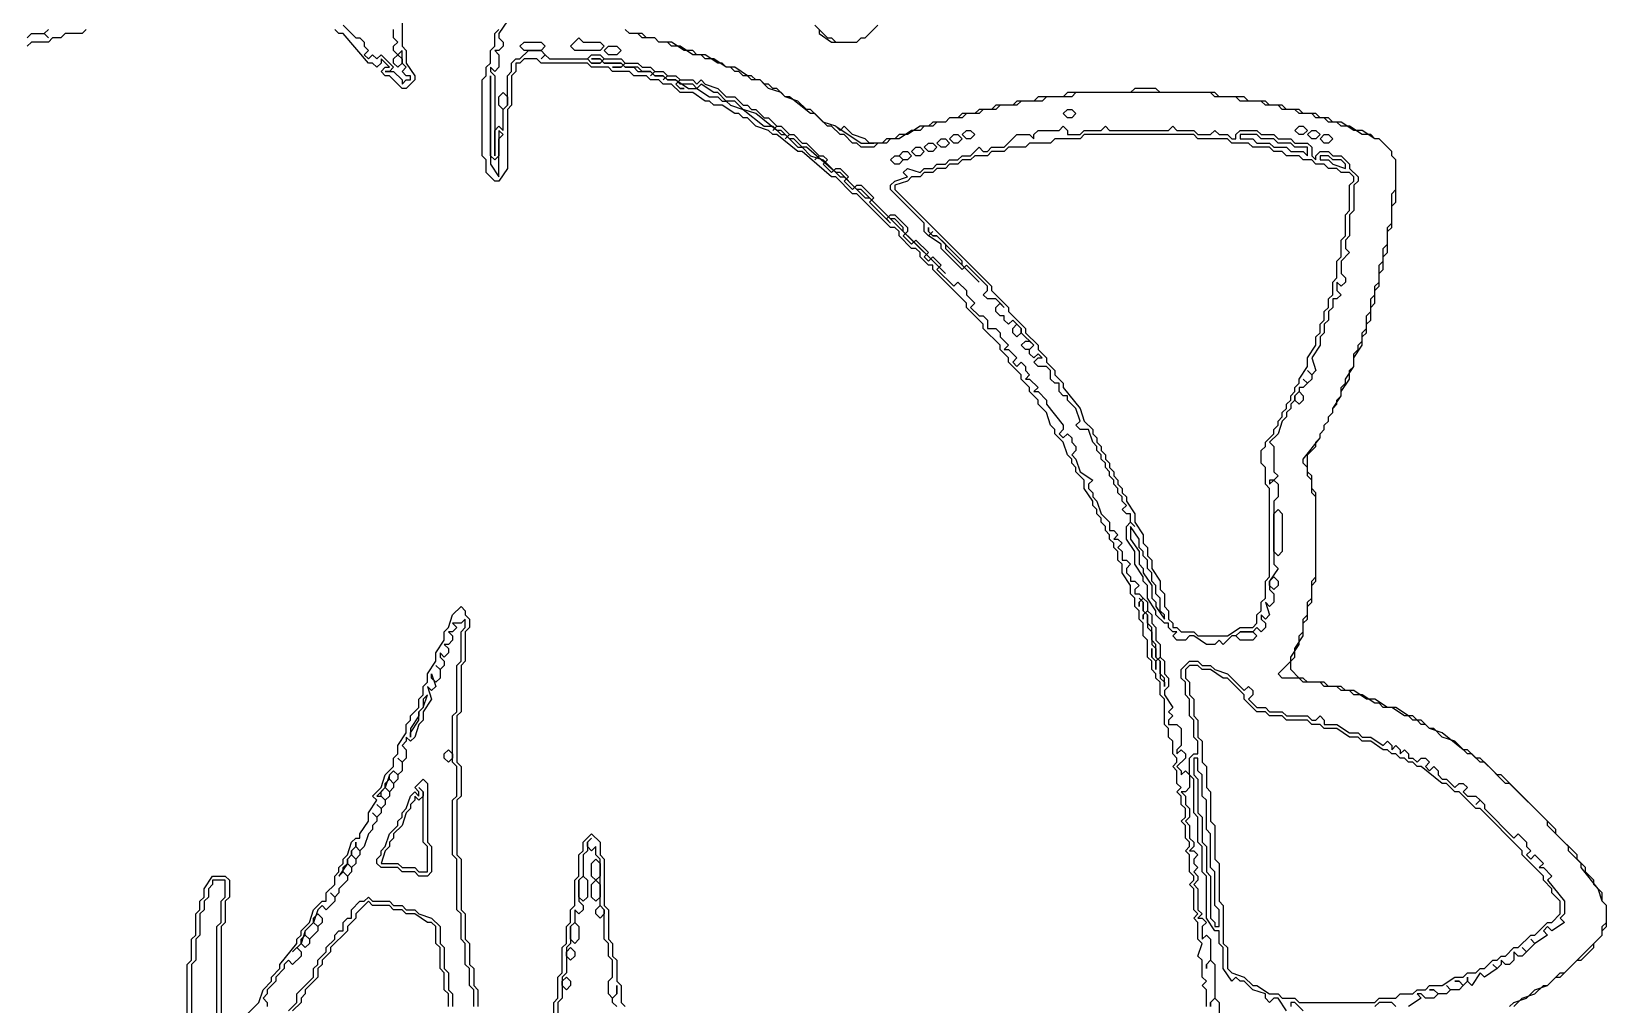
# Model space of a CAD drawing. Header units: millimetres. Extents: x 2 to 58.7, y 4.1 to 84.
# Drawn here: x 30.12 to 52.78, y 56.64 to 70.64 of the extents above; entities that cross this region are included whole.
import ezdxf

# ---------------------------------------------------------------- set-up
doc = ezdxf.new("R2010")
doc.units = ezdxf.units.MM
for name, color, linetype, true_color in [('CUT_OUTER', 1, 'Continuous', 0xa7a7a7), ('FILL_BLUE', 5, 'Continuous', 0x196fc6), ('FILL_HAIR', 4, 'Continuous', 0x905530), ('FILL_SKIN', 2, 'Continuous', 0xfad3ab), ('FILL_WHITE', 3, 'Continuous', 0xf5f3f0), ('RAISED_METAL', 6, 'Continuous', 0xa7a7a7)]:
    doc.layers.add(name, color=color, linetype=linetype, true_color=true_color)

msp = doc.modelspace()

# ---------------------------------------------------------------- linework, layer by layer
at = {"layer": 'CUT_OUTER'}
for points in [[(41.45, 70.667), (41.45, 70.606), (41.631, 70.485), (41.995, 70.485), (42.056, 70.545), (42.116, 70.545), (42.298, 70.727)], [(51.448, 56.606), (51.57, 56.727), (51.751, 56.788), (51.873, 56.909), (51.933, 56.909), (52.054, 57.03), (52.115, 57.03), (52.357, 57.273), (52.418, 57.273), (52.6, 57.455), (52.6, 57.515), (52.721, 57.636), (52.721, 57.697), (52.781, 57.758), (52.781, 58.061), (52.721, 58.121), (52.721, 58.242), (52.6, 58.364), (52.6, 58.424), (52.479, 58.545), (52.479, 58.606), (52.357, 58.727), (52.357, 58.788), (52.054, 59.091), (52.054, 59.152), (51.267, 59.939), (51.206, 59.939), (50.964, 60.182), (50.903, 60.182), (50.782, 60.303), (50.721, 60.303), (50.418, 60.545), (50.236, 60.606), (50.115, 60.727), (50.055, 60.727), (49.994, 60.788), (49.933, 60.788), (49.752, 60.909), (49.63, 60.909), (49.449, 61.03), (49.327, 61.03), (49.146, 61.152), (49.024, 61.152), (48.964, 61.212), (48.782, 61.212), (48.721, 61.273), (48.479, 61.273), (48.418, 61.333), (48.358, 61.333), (48.237, 61.455), (48.237, 61.576), (48.297, 61.636), (48.297, 61.758), (48.418, 61.939), (48.418, 62.121), (48.479, 62.182), (48.479, 62.364), (48.54, 62.424), (48.54, 62.667), (48.6, 62.727), (48.6, 64), (48.54, 64.061), (48.54, 64.242), (48.479, 64.303), (48.479, 64.545), (48.6, 64.667), (48.6, 64.727), (48.661, 64.788), (48.661, 64.848), (48.721, 64.909), (48.721, 64.97), (48.782, 65.03), (48.782, 65.091), (48.843, 65.152), (48.843, 65.212), (48.903, 65.273), (48.903, 65.333), (48.964, 65.394), (48.964, 65.455), (49.085, 65.636), (49.085, 65.758), (49.146, 65.818), (49.146, 65.939), (49.267, 66.121), (49.267, 66.242), (49.327, 66.303), (49.327, 66.424), (49.388, 66.485), (49.388, 66.667), (49.449, 66.727), (49.449, 66.909), (49.509, 66.97), (49.509, 67.152), (49.57, 67.212), (49.57, 67.394), (49.63, 67.455), (49.63, 67.758), (49.691, 67.818), (49.691, 68.121), (49.752, 68.182), (49.752, 68.788), (49.691, 68.848), (49.691, 68.909), (49.509, 69.091), (49.449, 69.091), (49.267, 69.212), (49.146, 69.212), (48.964, 69.333), (48.843, 69.333), (48.782, 69.394), (48.661, 69.394), (48.6, 69.455), (48.418, 69.455), (48.358, 69.515), (48.176, 69.515), (48.115, 69.576), (47.934, 69.576), (47.873, 69.636), (47.631, 69.636), (47.57, 69.697), (47.206, 69.697), (47.146, 69.758), (46.358, 69.758), (46.297, 69.818), (45.994, 69.818), (45.934, 69.758), (45.025, 69.758), (44.964, 69.697), (44.601, 69.697), (44.54, 69.636), (44.298, 69.636), (44.237, 69.576), (43.995, 69.576), (43.934, 69.515), (43.752, 69.515), (43.692, 69.455), (43.51, 69.455), (43.449, 69.394), (43.328, 69.394), (43.268, 69.333), (43.086, 69.333), (43.025, 69.273), (42.904, 69.273), (42.722, 69.152), (42.601, 69.152), (42.54, 69.091), (42.419, 69.091), (42.359, 69.03), (42.177, 69.03), (42.116, 69.091), (41.934, 69.152), (41.813, 69.273), (41.753, 69.212), (41.692, 69.273), (41.51, 69.333), (41.328, 69.515), (41.268, 69.515), (41.147, 69.636), (40.965, 69.697), (40.844, 69.818), (40.783, 69.818), (40.722, 69.879), (40.662, 69.879), (40.601, 69.939), (40.541, 69.939), (40.48, 70), (40.419, 70), (40.238, 70.121), (40.116, 70.121), (40.056, 70.182), (39.995, 70.182), (39.813, 70.303), (39.692, 70.303), (39.632, 70.364), (39.51, 70.364), (39.329, 70.485), (39.147, 70.485), (39.086, 70.545), (38.965, 70.545), (38.904, 70.606), (38.723, 70.606), (38.662, 70.667)]]:
    msp.add_lwpolyline(points, dxfattribs=at)
at = {"layer": 'FILL_BLUE'}
for points in [[(42.54, 68.424), (42.54, 68.364), (43.934, 66.97), (43.934, 66.909), (44.177, 66.667), (44.177, 66.606), (44.419, 66.364), (44.419, 66.303), (44.601, 66.121), (44.601, 66.061), (44.722, 65.939), (44.722, 65.879), (44.843, 65.758), (44.843, 65.697), (44.964, 65.576), (44.964, 65.515), (45.207, 65.212), (45.267, 65.03), (45.389, 64.909), (45.389, 64.848), (45.449, 64.788), (45.449, 64.727), (45.51, 64.667), (45.51, 64.606), (45.57, 64.545), (45.57, 64.485), (45.631, 64.424), (45.631, 64.364), (45.691, 64.303), (45.691, 64.242), (45.752, 64.182), (45.752, 64.121), (45.813, 64.061), (45.813, 64), (45.873, 63.939), (45.873, 63.879), (45.994, 63.697), (45.994, 63.576), (46.116, 63.394), (46.116, 63.273), (46.176, 63.212), (46.176, 63.091), (46.237, 63.03), (46.237, 62.909), (46.358, 62.727), (46.358, 62.606), (46.419, 62.545), (46.419, 62.364), (46.479, 62.303), (46.479, 62.182), (46.54, 62.121), (46.54, 62.061), (46.6, 62.061), (46.661, 62), (46.843, 62), (46.903, 61.939), (47.328, 61.939), (47.509, 62.061), (47.691, 62.061), (47.752, 62.121), (47.752, 62.242), (47.812, 62.303), (47.812, 62.424), (47.873, 62.485), (47.873, 62.727), (47.934, 62.788), (47.934, 64.061), (47.873, 64.121), (47.873, 64.364), (47.812, 64.424), (47.812, 64.606), (47.873, 64.667), (47.873, 64.727), (47.994, 64.848), (47.994, 64.909), (48.055, 64.97), (48.055, 65.03), (48.115, 65.091), (48.115, 65.152), (48.176, 65.212), (48.176, 65.273), (48.237, 65.333), (48.237, 65.394), (48.297, 65.455), (48.297, 65.515), (48.358, 65.576), (48.358, 65.636), (48.479, 65.818), (48.479, 65.939), (48.6, 66.121), (48.6, 66.242), (48.661, 66.303), (48.661, 66.424), (48.721, 66.485), (48.721, 66.606), (48.782, 66.667), (48.782, 66.788), (48.843, 66.848), (48.843, 67.03), (48.903, 67.091), (48.903, 67.333), (48.964, 67.394), (48.964, 67.636), (49.024, 67.697), (49.024, 68), (49.085, 68.061), (49.085, 68.424), (49.146, 68.485), (49.146, 68.545), (49.085, 68.606), (48.964, 68.606), (48.903, 68.667), (48.782, 68.667), (48.721, 68.727), (48.6, 68.727), (48.54, 68.788), (48.418, 68.788), (48.358, 68.848), (48.176, 68.848), (48.115, 68.909), (47.994, 68.909), (47.934, 68.97), (47.691, 68.97), (47.631, 69.03), (47.388, 69.03), (47.328, 69.091), (46.903, 69.091), (46.843, 69.152), (45.267, 69.152), (45.207, 69.091), (44.843, 69.091), (44.783, 69.03), (44.48, 69.03), (44.419, 68.97), (44.177, 68.97), (44.116, 68.909), (43.934, 68.909), (43.874, 68.848), (43.692, 68.848), (43.631, 68.788), (43.51, 68.788), (43.449, 68.727), (43.328, 68.727), (43.268, 68.667), (43.146, 68.667), (43.086, 68.606), (42.965, 68.606), (42.904, 68.545), (42.783, 68.545), (42.722, 68.485)], [(46.722, 61.455), (46.722, 61.333), (46.782, 61.273), (46.782, 61.091), (46.843, 61.03), (46.843, 60.788), (46.903, 60.727), (46.903, 60.485), (46.964, 60.424), (46.964, 60.121), (47.025, 60.061), (47.025, 59.758), (47.085, 59.697), (47.085, 59.273), (47.146, 59.212), (47.146, 58.727), (47.206, 58.667), (47.206, 58.121), (47.267, 58.061), (47.267, 57.515), (47.328, 57.455), (47.328, 57.152), (47.388, 57.091), (47.57, 57.03), (47.691, 56.909), (47.752, 56.909), (47.934, 56.788), (48.055, 56.788), (48.115, 56.727), (48.297, 56.727), (48.358, 56.667), (49.449, 56.667), (49.509, 56.727), (49.752, 56.727), (49.812, 56.788), (49.994, 56.788), (50.055, 56.848), (50.176, 56.848), (50.236, 56.909), (50.418, 56.909), (50.6, 57.03), (50.721, 57.03), (50.782, 57.091), (50.903, 57.091), (50.964, 57.152), (51.024, 57.152), (51.145, 57.273), (51.206, 57.273), (51.267, 57.333), (51.327, 57.333), (51.448, 57.455), (51.509, 57.455), (51.691, 57.636), (51.751, 57.636), (51.933, 57.818), (51.994, 57.818), (52.115, 57.939), (52.115, 58.121), (51.994, 58.242), (51.994, 58.303), (51.873, 58.424), (51.873, 58.485), (51.57, 58.788), (51.57, 58.848), (50.964, 59.455), (50.903, 59.455), (50.661, 59.697), (50.6, 59.697), (50.479, 59.818), (50.418, 59.818), (50.115, 60.061), (50.055, 60.061), (49.994, 60.121), (49.933, 60.121), (49.873, 60.182), (49.812, 60.182), (49.752, 60.242), (49.691, 60.242), (49.63, 60.303), (49.57, 60.303), (49.388, 60.424), (49.267, 60.424), (49.206, 60.485), (49.085, 60.485), (48.903, 60.606), (48.721, 60.606), (48.661, 60.667), (48.54, 60.667), (48.479, 60.727), (48.176, 60.727), (48.115, 60.788), (47.934, 60.788), (47.873, 60.848), (47.752, 60.848), (47.57, 61.03), (47.57, 61.091), (47.328, 61.333), (47.267, 61.333), (47.085, 61.455), (46.964, 61.455), (46.903, 61.515), (46.782, 61.515)]]:
    msp.add_lwpolyline(points, close=True, dxfattribs=at)
at = {"layer": 'FILL_HAIR'}
for points in [[(35.45, 71.515), (35.45, 70.424), (35.511, 70.364), (35.511, 70.182), (35.632, 70), (35.632, 69.939), (35.511, 69.818), (35.45, 69.818), (35.269, 70), (35.208, 70), (35.147, 70.061), (35.208, 70.121), (35.269, 70.121), (35.147, 70.242), (35.147, 70.182), (35.087, 70.121), (35.026, 70.182), (34.966, 70.182), (34.602, 70.606), (34.541, 70.606), (34.481, 70.667)], [(30.906, 70.667), (30.845, 70.606), (30.603, 70.606), (30.542, 70.545), (30.421, 70.545), (30.36, 70.485), (30.118, 70.485), (30.057, 70.424)], [(47.025, 56.606), (47.025, 56.848), (46.964, 56.909), (47.025, 56.97), (46.964, 57.03), (46.964, 57.273), (46.903, 57.333), (46.964, 57.515), (46.903, 57.576), (46.903, 57.818), (46.843, 57.879), (46.903, 57.939), (46.843, 58), (46.843, 58.303), (46.782, 58.364), (46.843, 58.424), (46.843, 58.485), (46.782, 58.545), (46.782, 58.788), (46.722, 58.848), (46.782, 58.909), (46.782, 58.97), (46.722, 59.03), (46.722, 59.212), (46.661, 59.273), (46.722, 59.333), (46.722, 59.455), (46.661, 59.515), (46.661, 59.636), (46.6, 59.697), (46.661, 59.758), (46.6, 59.818), (46.6, 60), (46.54, 60.061), (46.6, 60.121), (46.6, 60.182), (46.54, 60.242), (46.54, 60.424), (46.479, 60.485), (46.479, 60.606), (46.419, 60.667), (46.419, 61.03), (46.358, 61.091), (46.358, 61.273), (46.297, 61.333), (46.297, 61.394), (46.237, 61.455), (46.237, 61.576), (46.176, 61.636), (46.176, 61.879), (46.116, 61.939), (46.116, 62.121), (46.055, 62.182), (46.055, 62.303), (45.994, 62.364), (45.994, 62.485), (45.934, 62.545), (45.934, 62.667), (45.813, 62.848), (45.813, 62.97), (45.752, 63.03), (45.752, 63.152), (45.691, 63.212), (45.691, 63.273), (45.631, 63.333), (45.631, 63.394), (45.57, 63.455), (45.57, 63.515), (45.51, 63.576), (45.51, 63.636), (45.449, 63.697), (45.449, 63.758), (45.389, 63.818), (45.389, 63.879), (45.267, 64.061), (45.267, 64.182), (45.146, 64.303), (45.146, 64.364), (45.086, 64.424), (45.086, 64.485), (45.025, 64.545), (44.964, 64.727), (44.843, 64.848), (44.843, 64.909), (44.783, 64.97), (44.722, 65.152), (44.601, 65.273), (44.601, 65.333), (44.48, 65.455), (44.48, 65.515), (44.358, 65.636), (44.358, 65.697), (44.177, 65.879), (44.177, 65.939), (44.055, 66.061), (44.055, 66.121), (43.813, 66.364), (43.813, 66.424), (43.571, 66.667), (43.571, 66.727), (43.086, 67.212), (43.086, 67.273), (43.025, 67.273), (42.904, 67.394), (42.904, 67.455), (42.843, 67.515), (42.783, 67.515), (42.601, 67.697), (42.601, 67.758), (42.54, 67.818), (42.48, 67.818), (41.995, 68.303), (41.934, 68.303), (41.692, 68.545), (41.631, 68.545), (41.207, 68.909), (41.147, 68.909), (40.844, 69.152), (40.783, 69.152), (40.722, 69.212), (40.541, 69.273), (40.419, 69.394), (40.359, 69.394), (40.298, 69.455), (40.238, 69.455), (40.056, 69.576), (39.935, 69.576), (39.874, 69.636), (39.813, 69.636), (39.632, 69.758), (39.45, 69.758), (39.329, 69.879), (39.207, 69.879), (39.147, 69.939), (39.026, 69.939), (38.965, 70), (38.783, 70), (38.723, 70.061), (38.48, 70.061), (38.42, 70.121), (38.177, 70.121), (38.117, 70.182), (37.45, 70.182), (37.39, 70.242), (37.208, 70.242), (37.147, 70.182), (37.087, 70.182), (37.087, 70.061), (37.026, 70), (37.026, 69.576), (36.965, 69.515), (36.965, 68.667), (36.844, 68.485), (36.784, 68.485), (36.662, 68.606), (36.662, 68.788), (36.602, 68.848), (36.602, 69.939), (36.662, 70), (36.662, 70.121), (36.723, 70.182), (36.723, 70.364), (36.784, 70.424), (36.784, 70.606), (36.844, 70.667)], [(33.208, 56.485), (33.39, 56.667), (33.451, 56.848), (33.572, 56.97), (33.572, 57.03), (33.693, 57.152), (33.693, 57.212), (33.935, 57.515), (33.935, 57.576), (33.996, 57.636), (33.996, 57.697), (34.117, 57.818), (34.178, 58), (34.299, 58.121), (34.36, 58.121), (34.36, 58.242), (34.481, 58.364), (34.481, 58.485), (34.541, 58.545), (34.541, 58.606), (34.602, 58.667), (34.602, 58.727), (34.663, 58.788), (34.723, 58.97), (34.784, 59.03), (34.844, 59.03), (34.844, 59.091), (34.966, 59.273), (34.966, 59.394), (35.087, 59.576), (35.026, 59.636), (35.147, 59.758), (35.208, 59.939), (35.329, 60.061), (35.329, 60.182), (35.39, 60.242), (35.39, 60.364), (35.511, 60.545), (35.511, 60.667), (35.572, 60.727), (35.572, 60.788), (35.693, 60.909), (35.693, 61.03), (35.753, 61.091), (35.753, 61.212), (35.814, 61.273), (35.814, 61.394), (35.935, 61.576), (35.935, 61.697), (36.056, 61.879), (36.056, 62), (36.117, 62.061), (36.178, 62.242), (36.299, 62.364), (36.359, 62.303), (36.359, 62.242), (36.42, 62.182), (36.42, 62.061), (36.359, 62), (36.359, 61.576), (36.299, 61.515), (36.299, 60.848), (36.238, 60.788), (36.238, 60.121), (36.299, 60.061), (36.299, 59.636), (36.238, 59.576), (36.238, 58.788), (36.299, 58.727), (36.299, 58), (36.359, 57.939), (36.359, 57.576), (36.42, 57.515), (36.42, 57.212), (36.481, 57.152), (36.481, 56.909), (36.541, 56.848), (36.541, 56.606)], [(37.632, 56.364), (37.632, 56.667), (37.693, 56.727), (37.693, 57.03), (37.753, 57.091), (37.753, 57.455), (37.814, 57.515), (37.814, 57.758), (37.874, 57.818), (37.874, 58), (37.935, 58.061), (37.935, 58.424), (37.996, 58.485), (37.996, 58.788), (38.056, 58.848), (38.056, 58.97), (38.177, 59.091), (38.299, 58.97), (38.299, 58.788), (38.359, 58.727), (38.359, 58.061), (38.42, 58), (38.42, 57.576), (38.48, 57.515), (38.48, 57.333), (38.541, 57.273), (38.541, 56.97), (38.601, 56.909), (38.601, 56.667), (38.662, 56.606)], [(32.36, 56.242), (32.36, 57.212), (32.42, 57.273), (32.42, 57.576), (32.481, 57.636), (32.481, 57.939), (32.542, 58), (32.542, 58.121), (32.602, 58.182), (32.602, 58.303), (32.723, 58.485), (32.905, 58.485), (32.966, 58.424), (32.966, 58.182), (32.905, 58.121), (32.905, 57.818), (32.845, 57.758), (32.845, 56.121)]]:
    msp.add_lwpolyline(points, dxfattribs=at)
at = {"layer": 'FILL_SKIN'}
msp.add_lwpolyline([(35.693, 59.758), (35.753, 59.697), (35.753, 59.636), (35.693, 59.576), (35.632, 59.636), (35.632, 59.576), (35.572, 59.515), (35.572, 59.455), (35.511, 59.394), (35.45, 59.212), (35.329, 59.091), (35.329, 59.03), (35.269, 58.97), (35.269, 58.909), (35.208, 58.848), (35.147, 58.667), (35.39, 58.667), (35.45, 58.606), (35.632, 58.606), (35.693, 58.545), (35.814, 58.545), (35.814, 58.909), (35.753, 58.97), (35.753, 59.697)], close=True, dxfattribs=at)
msp.add_lwpolyline([(36.117, 56.606), (36.117, 56.788), (36.056, 56.848), (36.056, 57.091), (35.996, 57.152), (35.996, 57.455), (35.935, 57.515), (35.935, 57.758), (35.875, 57.818), (35.814, 57.818), (35.632, 57.939), (35.511, 57.939), (35.45, 58), (35.329, 58), (35.269, 58.061), (35.026, 58.061), (34.966, 58.121), (34.784, 57.939), (34.784, 57.879), (34.663, 57.758), (34.663, 57.697), (34.42, 57.455), (34.42, 57.394), (34.299, 57.273), (34.299, 57.212), (34.238, 57.152), (34.238, 57.03), (34.057, 56.848), (34.057, 56.788), (33.996, 56.727), (33.996, 56.667), (33.875, 56.545)], dxfattribs=at)
at = {"layer": 'FILL_WHITE'}
for points in [[(38.177, 70.242), (38.299, 70.242), (38.359, 70.182), (38.601, 70.182), (38.662, 70.121), (38.783, 70.121), (38.844, 70.061), (39.026, 70.061), (39.086, 70), (39.207, 70), (39.268, 69.939), (39.389, 69.939), (39.571, 69.818), (39.692, 69.818), (39.874, 69.697), (39.995, 69.697), (40.056, 69.636), (40.116, 69.636), (40.177, 69.576), (40.359, 69.515), (40.662, 69.273), (40.783, 69.273), (40.904, 69.152), (40.965, 69.152), (41.147, 68.97), (41.207, 68.97), (41.328, 68.848), (41.51, 68.788), (41.753, 68.545), (41.813, 68.545), (42.116, 68.242), (42.177, 68.242), (43.268, 67.152), (42.662, 67.758), (42.662, 67.818), (42.54, 67.939), (42.48, 67.939), (42.056, 68.364), (41.995, 68.364), (41.753, 68.606), (41.692, 68.606), (41.268, 68.97), (41.207, 68.97), (41.086, 69.091), (41.025, 69.091), (40.904, 69.212), (40.844, 69.212), (40.541, 69.455), (40.359, 69.515), (40.238, 69.636), (40.116, 69.636), (39.995, 69.758), (39.935, 69.758), (39.753, 69.879), (39.692, 69.818), (39.632, 69.879), (39.45, 69.879), (39.389, 69.939), (39.268, 69.939), (39.207, 70), (39.086, 70), (39.026, 70.061), (38.904, 70.061), (38.844, 70.121), (38.662, 70.121), (38.601, 70.182), (38.359, 70.182), (38.299, 70.242)], [(36.723, 70), (36.723, 68.727), (36.844, 68.545), (36.844, 69.091), (36.905, 69.152), (36.844, 69.212), (36.844, 68.848), (36.784, 68.788), (36.723, 68.848)], [(41.692, 69.273), (42.056, 69.03), (42.237, 69.03), (42.177, 69.03), (42.116, 69.091), (41.934, 69.152), (41.813, 69.273), (41.753, 69.212)], [(47.509, 69.152), (47.509, 69.091), (47.691, 69.091), (47.752, 69.03), (47.934, 69.03), (47.994, 68.97), (48.176, 68.97), (48.237, 68.909), (48.418, 68.909), (48.479, 68.848), (48.479, 68.97), (48.297, 68.97), (48.237, 69.03), (48.055, 69.03), (47.994, 69.091), (47.812, 69.091), (47.752, 69.152)], [(48.661, 68.848), (48.661, 68.788), (48.782, 68.788), (48.843, 68.727), (49.024, 68.667), (49.024, 68.727), (48.964, 68.788), (48.843, 68.788), (48.782, 68.848)], [(43.025, 67.818), (43.025, 67.758), (43.086, 67.697), (43.146, 67.697), (43.268, 67.576), (43.268, 67.515), (43.752, 67.03), (43.51, 67.273), (43.51, 67.333), (43.146, 67.697), (43.086, 67.697), (43.025, 67.758)], [(45.934, 63.515), (45.934, 63.333), (46.055, 63.152), (46.055, 62.97), (46.116, 62.909), (46.116, 62.848), (46.237, 62.667), (46.237, 62.485), (46.297, 62.424), (46.297, 62.364), (46.419, 62.182), (46.419, 62.242), (46.358, 62.303), (46.358, 62.485), (46.297, 62.545), (46.297, 62.667), (46.237, 62.727), (46.237, 62.848), (46.176, 62.909), (46.176, 63.03), (46.116, 63.091), (46.116, 63.152), (46.055, 63.212), (46.055, 63.333)], [(46.055, 62.485), (46.116, 62.424), (46.116, 62.303), (46.176, 62.242), (46.176, 62.061), (46.237, 62), (46.237, 61.818), (46.297, 61.758), (46.297, 61.636), (46.358, 61.576), (46.358, 61.333), (46.419, 61.273), (46.419, 61.212), (46.419, 61.333), (46.358, 61.394), (46.358, 61.576), (46.297, 61.636), (46.297, 61.818), (46.237, 61.879), (46.237, 62.061), (46.176, 62.121), (46.176, 62.242), (46.116, 62.303), (46.116, 62.424)], [(35.814, 61.091), (35.753, 61.03), (35.753, 60.909), (35.693, 60.848), (35.693, 60.788), (35.572, 60.606), (35.572, 60.485), (35.572, 60.545), (35.693, 60.727), (35.693, 60.848), (35.753, 60.909)], [(46.843, 60.182), (46.843, 59.939), (46.903, 59.879), (46.903, 59.394), (46.964, 59.333), (46.964, 58.97), (47.025, 58.909), (47.025, 58.545), (47.085, 58.485), (47.085, 57.879), (47.146, 57.818), (47.146, 57.758), (47.206, 57.758), (47.206, 58), (47.146, 58.061), (47.146, 58.545), (47.085, 58.606), (47.085, 59.091), (47.025, 59.152), (47.025, 59.576), (46.964, 59.636), (46.964, 59.939), (46.903, 60), (46.903, 60.182)]]:
    msp.add_lwpolyline(points, close=True, dxfattribs=at)
at = {"layer": 'RAISED_METAL'}
for points in [[(34.602, 70.727), (34.784, 70.545), (34.844, 70.545), (34.905, 70.485), (34.905, 70.424), (34.966, 70.364), (34.905, 70.303), (34.966, 70.242), (35.026, 70.303), (35.087, 70.242), (35.147, 70.303), (35.329, 70.121), (35.269, 70.061), (35.208, 70.061), (35.329, 70.061), (35.45, 69.939), (35.45, 69.879), (35.511, 69.939), (35.572, 69.939), (35.572, 70), (35.511, 70), (35.45, 70.061), (35.511, 70.121), (35.45, 70.182), (35.45, 70.364), (35.39, 70.303), (35.329, 70.364), (35.329, 70.424), (35.39, 70.485), (35.329, 70.545), (35.329, 70.667)], [(36.965, 70.788), (36.844, 70.606), (36.844, 70.545), (36.905, 70.485), (36.905, 70.424), (36.844, 70.364), (36.784, 70.364), (36.844, 70.303), (36.844, 70.121), (36.784, 70.061), (36.723, 70.121), (36.723, 70.061), (36.784, 70), (36.784, 68.848), (36.784, 69.212), (36.844, 69.273), (36.905, 69.212), (36.905, 69.515), (36.965, 69.576), (36.965, 70), (37.026, 70.061), (37.026, 70.182), (37.087, 70.242), (37.147, 70.242), (37.268, 70.364), (37.45, 70.364), (37.511, 70.303), (37.45, 70.242), (37.511, 70.303), (37.571, 70.242), (38.117, 70.242), (38.177, 70.182), (38.299, 70.182), (38.359, 70.242), (38.601, 70.242), (38.662, 70.182), (38.601, 70.121), (38.48, 70.121), (38.601, 70.121), (38.662, 70.182), (38.844, 70.182), (38.904, 70.121), (39.026, 70.121), (39.086, 70.061), (39.026, 70), (39.086, 70.061), (39.207, 70.061), (39.268, 70), (39.207, 69.939), (39.268, 70), (39.389, 70), (39.45, 69.939), (39.389, 69.879), (39.45, 69.818), (39.51, 69.818), (39.45, 69.818), (39.389, 69.879), (39.45, 69.939), (39.632, 69.939), (39.692, 69.879), (39.753, 69.939), (39.813, 69.879), (39.995, 69.818), (40.116, 69.697), (40.238, 69.697), (40.359, 69.576), (40.419, 69.576), (40.48, 69.515), (40.541, 69.515), (40.662, 69.394), (40.722, 69.394), (40.844, 69.273), (40.783, 69.212), (40.844, 69.273), (40.904, 69.273), (41.025, 69.152), (40.965, 69.091), (41.025, 69.152), (41.086, 69.152), (41.207, 69.03), (41.268, 69.03), (41.45, 68.848), (41.389, 68.788), (41.45, 68.848), (41.51, 68.848), (41.571, 68.788), (41.51, 68.727), (41.631, 68.606), (41.692, 68.667), (41.753, 68.667), (41.874, 68.545), (41.813, 68.485), (41.934, 68.364), (41.995, 68.424), (42.056, 68.424), (42.237, 68.242), (42.177, 68.182), (42.48, 67.879), (42.419, 67.939), (42.48, 68), (42.54, 68), (42.722, 67.818), (42.722, 67.758), (42.662, 67.697), (42.783, 67.576), (42.843, 67.636), (43.025, 67.455), (42.965, 67.394), (43.025, 67.333), (43.086, 67.394), (43.207, 67.273), (43.146, 67.212), (43.389, 66.97), (43.449, 67.03), (43.571, 66.909), (43.571, 66.848), (43.692, 66.727), (43.631, 66.667), (43.752, 66.545), (43.813, 66.545), (43.874, 66.485), (43.874, 66.364), (43.995, 66.364), (44.055, 66.303), (44.055, 66.242), (44.177, 66.121), (44.116, 66.061), (44.177, 66.061), (44.298, 65.939), (44.237, 65.879), (44.298, 65.818), (44.358, 65.879), (44.419, 65.818), (44.419, 65.758), (44.48, 65.697), (44.419, 65.636), (44.48, 65.636), (44.601, 65.515), (44.54, 65.455), (44.601, 65.455), (44.722, 65.333), (44.722, 65.273), (44.964, 64.97), (44.964, 64.909), (44.904, 64.848), (44.964, 64.788), (45.025, 64.848), (45.086, 64.788), (45.086, 64.727), (45.146, 64.667), (45.146, 64.606), (45.086, 64.545), (45.146, 64.485), (45.207, 64.303), (45.389, 64.182), (45.328, 64.121), (45.328, 64.061), (45.389, 64), (45.389, 63.939), (45.449, 63.879), (45.51, 63.697), (45.631, 63.576), (45.631, 63.455), (45.691, 63.455), (45.752, 63.394), (45.691, 63.333), (45.752, 63.333), (45.813, 63.273), (45.752, 63.212), (45.813, 63.152), (45.813, 63.03), (45.873, 63.03), (45.934, 62.97), (45.873, 62.909), (45.873, 62.848), (45.934, 62.788), (45.934, 62.727), (45.994, 62.727), (46.055, 62.667), (45.994, 62.606), (45.994, 62.545), (46.055, 62.545), (46.116, 62.485), (46.055, 62.424), (46.055, 62.364), (46.055, 62.424), (46.116, 62.485), (46.176, 62.424), (46.176, 62.303), (46.116, 62.242), (46.116, 62.182), (46.116, 62.242), (46.176, 62.303), (46.237, 62.242), (46.237, 62.121), (46.297, 62.061), (46.297, 61.879), (46.358, 61.818), (46.358, 61.636), (46.297, 61.576), (46.237, 61.636), (46.237, 61.758), (46.237, 61.636), (46.297, 61.576), (46.297, 61.455), (46.297, 61.576), (46.358, 61.636), (46.419, 61.576), (46.419, 61.394), (46.479, 61.333), (46.479, 61.212), (46.419, 61.152), (46.419, 61.091), (46.54, 60.909), (46.479, 60.848), (46.54, 60.788), (46.479, 60.727), (46.479, 60.667), (46.6, 60.667), (46.661, 60.606), (46.661, 60.364), (46.6, 60.303), (46.6, 60.242), (46.661, 60.303), (46.722, 60.242), (46.722, 60.182), (46.6, 60.061), (46.661, 60), (46.661, 59.939), (46.722, 60), (46.782, 59.939), (46.782, 59.758), (46.722, 59.697), (46.661, 59.697), (46.722, 59.636), (46.722, 59.515), (46.782, 59.455), (46.782, 59.333), (46.722, 59.273), (46.782, 59.212), (46.782, 59.03), (46.843, 58.97), (46.843, 58.909), (46.782, 58.848), (46.843, 58.848), (46.903, 58.788), (46.843, 58.727), (46.843, 58.667), (46.903, 58.606), (46.843, 58.545), (46.903, 58.485), (46.903, 58.424), (46.843, 58.364), (46.903, 58.303), (46.903, 58), (46.964, 57.939), (46.903, 57.879), (46.964, 57.879), (47.025, 57.818), (46.964, 57.758), (46.964, 57.576), (47.025, 57.636), (47.085, 57.576), (47.085, 57.273), (47.025, 57.212), (47.025, 57.152), (47.025, 57.212), (47.085, 57.273), (47.146, 57.212), (47.146, 56.727), (47.085, 56.667), (47.085, 56.606), (47.085, 56.667), (47.146, 56.727), (47.206, 56.667), (47.206, 56.424)], [(41.389, 70.727), (41.571, 70.545), (41.631, 70.545), (41.692, 70.485), (41.995, 70.485), (42.056, 70.545), (42.116, 70.545), (42.298, 70.727)], [(30.057, 70.545), (30.118, 70.606), (30.3, 70.606), (30.36, 70.545), (30.3, 70.606), (30.36, 70.667)], [(51.388, 56.606), (51.448, 56.667), (51.63, 56.727), (51.751, 56.848), (51.933, 56.909), (52.115, 57.091), (52.176, 57.091), (52.721, 57.636), (52.721, 57.758), (52.781, 57.818), (52.781, 58.061), (52.721, 58.121), (52.66, 58.303), (52.418, 58.606), (52.418, 58.667), (52.236, 58.848), (52.236, 58.909), (51.933, 59.212), (51.933, 59.273), (51.388, 59.818), (51.327, 59.818), (51.024, 60.121), (50.964, 60.121), (50.842, 60.242), (50.782, 60.242), (50.6, 60.424), (50.418, 60.485), (50.297, 60.606), (50.236, 60.606), (50.176, 60.667), (50.115, 60.667), (50.055, 60.727), (49.994, 60.727), (49.933, 60.788), (49.873, 60.788), (49.691, 60.909), (49.57, 60.909), (49.509, 60.97), (49.449, 60.97), (49.267, 61.091), (49.146, 61.091), (49.085, 61.152), (48.964, 61.152), (48.903, 61.212), (48.721, 61.212), (48.661, 61.273), (48.418, 61.273), (48.358, 61.333), (48.115, 61.333), (48.055, 61.394), (48.237, 61.576), (48.237, 61.636), (48.358, 61.818), (48.358, 61.939), (48.418, 62), (48.418, 62.182), (48.479, 62.242), (48.479, 62.424), (48.54, 62.485), (48.54, 62.727), (48.6, 62.788), (48.6, 63.939), (48.54, 64), (48.54, 64.182), (48.479, 64.242), (48.479, 64.364), (48.418, 64.424), (48.418, 64.485), (48.661, 64.788), (48.661, 64.848), (48.721, 64.909), (48.721, 64.97), (48.782, 65.03), (48.782, 65.091), (48.843, 65.152), (48.843, 65.212), (48.964, 65.394), (48.964, 65.515), (49.024, 65.576), (49.024, 65.636), (49.146, 65.818), (49.146, 66), (49.206, 66.061), (49.206, 66.121), (49.267, 66.182), (49.267, 66.303), (49.327, 66.364), (49.327, 66.545), (49.388, 66.606), (49.388, 66.788), (49.449, 66.848), (49.449, 66.97), (49.509, 67.03), (49.509, 67.273), (49.57, 67.333), (49.57, 67.515), (49.63, 67.576), (49.63, 67.818), (49.691, 67.879), (49.691, 68.303), (49.752, 68.364), (49.752, 68.788), (49.691, 68.848), (49.691, 68.909), (49.509, 69.091), (49.449, 69.091), (49.388, 69.152), (49.267, 69.152), (49.085, 69.273), (48.964, 69.273), (48.903, 69.333), (48.782, 69.333), (48.721, 69.394), (48.6, 69.394), (48.54, 69.455), (48.358, 69.455), (48.297, 69.515), (48.115, 69.515), (48.055, 69.576), (47.873, 69.576), (47.812, 69.636), (47.509, 69.636), (47.449, 69.697), (47.146, 69.697), (47.085, 69.758), (45.146, 69.758), (45.086, 69.697), (44.722, 69.697), (44.661, 69.636), (44.358, 69.636), (44.298, 69.576), (44.055, 69.576), (43.995, 69.515), (43.813, 69.515), (43.752, 69.455), (43.571, 69.455), (43.51, 69.394), (43.328, 69.394), (43.268, 69.333), (43.146, 69.333), (43.086, 69.273), (42.965, 69.273), (42.904, 69.212), (42.783, 69.212), (42.601, 69.091), (42.48, 69.091), (42.419, 69.03), (42.298, 69.03), (42.237, 68.97), (42.056, 68.97), (41.995, 69.03), (41.934, 69.03), (41.813, 69.152), (41.753, 69.152), (41.631, 69.273), (41.571, 69.273), (41.389, 69.455), (41.328, 69.455), (41.025, 69.697), (40.965, 69.697), (40.904, 69.758), (40.722, 69.818), (40.601, 69.939), (40.48, 69.939), (40.419, 70), (40.359, 70), (40.298, 70.061), (40.238, 70.061), (40.177, 70.121), (40.116, 70.121), (39.935, 70.242), (39.813, 70.242), (39.753, 70.303), (39.632, 70.303), (39.45, 70.424), (39.329, 70.424), (39.268, 70.485), (39.147, 70.485), (39.086, 70.545), (38.904, 70.545), (38.844, 70.606), (38.723, 70.606), (38.662, 70.667)], [(36.481, 56.606), (36.481, 56.848), (36.42, 56.909), (36.42, 57.152), (36.359, 57.212), (36.359, 57.515), (36.299, 57.576), (36.299, 57.939), (36.238, 58), (36.238, 58.727), (36.178, 58.788), (36.178, 59.576), (36.238, 59.636), (36.238, 60.061), (36.178, 60.121), (36.178, 60.788), (36.238, 60.848), (36.238, 61.515), (36.299, 61.576), (36.299, 62), (36.359, 62.061), (36.359, 62.182), (36.299, 62.121), (36.178, 62.121), (36.238, 62.061), (36.178, 62), (36.117, 62), (36.178, 61.939), (36.178, 61.879), (36.117, 61.818), (36.056, 61.818), (36.117, 61.758), (36.117, 61.697), (36.056, 61.636), (35.996, 61.697), (35.996, 61.636), (36.056, 61.576), (36.056, 61.515), (35.996, 61.455), (35.935, 61.515), (35.996, 61.455), (35.996, 61.333), (35.935, 61.273), (35.875, 61.333), (35.875, 61.394), (35.935, 61.212), (35.875, 61.152), (35.814, 61.212), (35.875, 61.03), (35.753, 60.848), (35.753, 60.727), (35.693, 60.667), (35.632, 60.485), (35.572, 60.424), (35.511, 60.485), (35.511, 60.424), (35.45, 60.364), (35.511, 60.303), (35.511, 60.182), (35.45, 60.121), (35.39, 60.182), (35.45, 60.121), (35.45, 60), (35.39, 59.939), (35.329, 60), (35.269, 59.939), (35.208, 59.758), (35.087, 59.636), (35.147, 59.636), (35.208, 59.576), (35.208, 59.515), (35.147, 59.455), (35.087, 59.515), (35.147, 59.455), (35.147, 59.394), (35.087, 59.333), (35.026, 59.394), (35.087, 59.333), (35.087, 59.273), (35.026, 59.212), (35.026, 59.152), (34.966, 59.091), (34.905, 58.909), (34.844, 58.848), (34.784, 58.909), (34.784, 58.97), (34.784, 58.909), (34.723, 58.848), (34.723, 58.788), (34.663, 58.727), (34.663, 58.667), (34.541, 58.485), (34.602, 58.545), (34.663, 58.485), (34.663, 58.424), (34.541, 58.303), (34.541, 58.242), (34.481, 58.182), (34.42, 58.242), (34.481, 58.182), (34.481, 58.121), (34.36, 58), (34.299, 58.061), (34.238, 58), (34.178, 57.818), (34.057, 57.697), (33.996, 57.515), (33.875, 57.394), (33.935, 57.455), (33.996, 57.394), (33.996, 57.333), (33.875, 57.212), (33.814, 57.273), (33.754, 57.212), (33.754, 57.152), (33.632, 57.03), (33.632, 56.97), (33.511, 56.848), (33.511, 56.788), (33.451, 56.727), (33.511, 56.667), (33.511, 56.606)], [(48.176, 56.545), (48.055, 56.727), (47.994, 56.727), (47.934, 56.667), (47.873, 56.727), (47.873, 56.788), (47.691, 56.848), (47.57, 56.97), (47.509, 56.97), (47.449, 57.03), (47.388, 56.97), (47.267, 57.152), (47.267, 57.455), (47.206, 57.515), (47.206, 57.697), (47.146, 57.697), (47.025, 57.879), (47.025, 58.485), (46.964, 58.545), (46.964, 58.909), (46.903, 58.97), (46.903, 59.333), (46.843, 59.394), (46.843, 59.879), (46.782, 59.939), (46.782, 60.182), (46.843, 60.242), (46.903, 60.242), (46.903, 60.424), (46.843, 60.485), (46.843, 60.727), (46.782, 60.788), (46.782, 61.03), (46.722, 61.091), (46.722, 61.273), (46.661, 61.333), (46.661, 61.455), (46.782, 61.576), (46.903, 61.576), (46.964, 61.515), (47.085, 61.515), (47.146, 61.455), (47.328, 61.394), (47.57, 61.152), (47.631, 61.212), (47.691, 61.152), (47.691, 61.091), (47.631, 61.03), (47.752, 60.909), (47.873, 60.909), (47.934, 60.848), (48.115, 60.848), (48.176, 60.788), (48.479, 60.788), (48.54, 60.727), (48.6, 60.727), (48.661, 60.788), (48.721, 60.727), (48.721, 60.667), (48.903, 60.667), (49.085, 60.545), (49.206, 60.545), (49.267, 60.485), (49.388, 60.485), (49.57, 60.364), (49.63, 60.424), (49.691, 60.364), (49.691, 60.303), (49.752, 60.364), (49.812, 60.303), (49.812, 60.242), (49.873, 60.303), (49.933, 60.242), (49.933, 60.182), (49.994, 60.182), (50.055, 60.121), (50.115, 60.182), (50.176, 60.182), (50.236, 60.121), (50.176, 60.061), (50.236, 60), (50.297, 60.061), (50.358, 60), (50.358, 59.939), (50.418, 59.879), (50.479, 59.879), (50.6, 59.758), (50.661, 59.818), (50.721, 59.818), (50.782, 59.758), (50.721, 59.697), (50.782, 59.636), (50.903, 59.636), (50.964, 59.576), (50.903, 59.515), (50.964, 59.576), (51.024, 59.515), (51.024, 59.455), (51.448, 59.03), (51.509, 59.091), (51.63, 58.97), (51.63, 58.909), (51.691, 58.848), (51.63, 58.788), (51.691, 58.727), (51.751, 58.788), (51.873, 58.667), (51.812, 58.606), (51.873, 58.606), (51.994, 58.485), (51.933, 58.424), (52.176, 58.121), (52.176, 57.939), (52.115, 57.879), (52.176, 57.818), (51.994, 57.697), (51.933, 57.758), (51.873, 57.697), (51.933, 57.636), (51.751, 57.515), (51.691, 57.576), (51.751, 57.515), (51.63, 57.394), (51.57, 57.455), (51.63, 57.394), (51.57, 57.333), (51.509, 57.333), (51.448, 57.394), (51.448, 57.273), (51.388, 57.212), (51.327, 57.212), (51.267, 57.273), (51.267, 57.212), (51.206, 57.152), (51.145, 57.212), (51.206, 57.152), (51.024, 57.03), (50.964, 57.091), (50.842, 56.909), (50.782, 56.97), (50.782, 57.03), (50.782, 56.97), (50.721, 56.909), (50.661, 56.97), (50.6, 56.97), (50.661, 56.97), (50.721, 56.909), (50.661, 56.848), (50.539, 56.848), (50.479, 56.909), (50.539, 56.848), (50.479, 56.788), (50.358, 56.788), (50.297, 56.848), (50.236, 56.848), (50.297, 56.848), (50.358, 56.788), (50.297, 56.727), (50.176, 56.727), (50.115, 56.788), (50.055, 56.788), (50.115, 56.727), (49.933, 56.606)], [(38.541, 56.606), (38.48, 56.667), (38.48, 56.727), (38.541, 56.788), (38.541, 56.909), (38.541, 56.788), (38.48, 56.727), (38.42, 56.788), (38.42, 56.97), (38.48, 57.03), (38.48, 57.273), (38.42, 57.333), (38.42, 57.515), (38.359, 57.576), (38.359, 58), (38.299, 58.061), (38.299, 58.727), (38.238, 58.788), (38.238, 58.909), (38.177, 58.848), (38.117, 58.909), (38.117, 58.97), (38.177, 59.03), (38.117, 58.97), (38.117, 58.848), (38.056, 58.788), (38.056, 58.485), (37.996, 58.424), (37.996, 58.121), (38.056, 58.061), (38.056, 58), (37.996, 57.939), (37.935, 58), (37.935, 57.818), (37.874, 57.758), (37.874, 57.515), (37.814, 57.455), (37.814, 57.091), (37.753, 57.03), (37.753, 56.727), (37.693, 56.667), (37.693, 56.364)], [(32.784, 56.121), (32.784, 57.758), (32.845, 57.818), (32.845, 58.121), (32.905, 58.182), (32.905, 58.424), (32.723, 58.424), (32.723, 58.364), (32.663, 58.303), (32.663, 58.182), (32.602, 58.121), (32.602, 58), (32.542, 57.939), (32.542, 57.636), (32.481, 57.576), (32.481, 57.273), (32.42, 57.212), (32.42, 56.242)], [(33.814, 56.545), (33.935, 56.667), (33.935, 56.788), (34.178, 57.03), (34.178, 57.152), (34.238, 57.212), (34.238, 57.273), (34.36, 57.394), (34.36, 57.455), (34.481, 57.576), (34.481, 57.636), (34.541, 57.697), (34.602, 57.697), (34.602, 57.818), (34.663, 57.879), (34.723, 57.879), (34.723, 58), (34.844, 58.121), (34.905, 58.121), (34.966, 58.182), (35.026, 58.121), (35.269, 58.121), (35.329, 58.061), (35.45, 58.061), (35.511, 58), (35.632, 58), (35.693, 57.939), (35.875, 57.879), (35.996, 57.758), (35.996, 57.515), (36.056, 57.455), (36.056, 57.152), (36.117, 57.091), (36.117, 56.848), (36.178, 56.788), (36.178, 56.606)], [(48.418, 56.545), (48.297, 56.667), (48.237, 56.667), (48.237, 56.606)], [(49.752, 56.606), (49.691, 56.667), (49.509, 56.667), (49.449, 56.606)]]:
    msp.add_lwpolyline(points, dxfattribs=at)
for points in [[(37.147, 70.424), (37.208, 70.485), (37.45, 70.485), (37.511, 70.424), (37.45, 70.364), (37.208, 70.364)], [(37.874, 70.424), (37.996, 70.545), (38.056, 70.485), (38.299, 70.485), (38.359, 70.424), (38.299, 70.364), (37.935, 70.364)], [(35.329, 70.242), (35.39, 70.303), (35.45, 70.242), (35.45, 70.182), (35.39, 70.121), (35.329, 70.182)], [(38.117, 70.242), (38.177, 70.303), (38.299, 70.303), (38.359, 70.242), (38.299, 70.182), (38.177, 70.182)], [(38.359, 70.364), (38.42, 70.424), (38.541, 70.424), (38.601, 70.364), (38.541, 70.303), (38.42, 70.303)], [(36.905, 69.758), (36.965, 69.697), (36.965, 69.576), (36.905, 69.515), (36.844, 69.576), (36.844, 69.697)], [(44.964, 69.455), (45.025, 69.515), (45.086, 69.515), (45.146, 69.455), (45.086, 69.394), (45.025, 69.394)], [(42.722, 68.667), (42.904, 68.606), (42.965, 68.667), (43.086, 68.667), (43.146, 68.727), (43.268, 68.727), (43.328, 68.788), (43.449, 68.788), (43.51, 68.848), (43.631, 68.848), (43.752, 68.97), (43.813, 68.909), (43.874, 68.909), (43.934, 68.97), (44.116, 68.97), (44.298, 69.152), (44.48, 69.152), (44.54, 69.091), (44.54, 69.152), (44.601, 69.212), (44.904, 69.212), (44.964, 69.273), (45.025, 69.212), (45.025, 69.152), (45.207, 69.152), (45.267, 69.212), (45.51, 69.212), (45.57, 69.273), (45.631, 69.212), (46.479, 69.212), (46.54, 69.273), (46.6, 69.212), (46.843, 69.212), (46.903, 69.152), (47.085, 69.152), (47.146, 69.212), (47.206, 69.152), (47.328, 69.152), (47.388, 69.091), (47.449, 69.091), (47.449, 69.152), (47.509, 69.212), (47.752, 69.212), (47.812, 69.152), (47.994, 69.152), (48.055, 69.091), (48.237, 69.091), (48.297, 69.03), (48.479, 69.03), (48.54, 68.97), (48.54, 68.848), (48.6, 68.788), (48.6, 68.848), (48.661, 68.909), (48.782, 68.909), (48.843, 68.848), (48.964, 68.848), (49.085, 68.727), (49.085, 68.667), (49.206, 68.545), (49.206, 68.485), (49.146, 68.424), (49.146, 68.061), (49.085, 68), (49.085, 67.697), (49.024, 67.636), (49.024, 67.515), (49.085, 67.455), (48.964, 67.333), (48.964, 67.152), (49.024, 67.091), (49.024, 67.03), (48.964, 66.97), (48.903, 67.03), (48.903, 66.909), (48.964, 66.848), (48.903, 66.788), (48.843, 66.788), (48.843, 66.667), (48.782, 66.606), (48.782, 66.485), (48.721, 66.424), (48.721, 66.303), (48.661, 66.242), (48.661, 66.121), (48.54, 65.939), (48.6, 65.758), (48.54, 65.697), (48.479, 65.758), (48.54, 65.697), (48.54, 65.636), (48.479, 65.576), (48.418, 65.636), (48.479, 65.576), (48.418, 65.515), (48.358, 65.515), (48.358, 65.455), (48.297, 65.394), (48.297, 65.333), (48.237, 65.273), (48.237, 65.212), (48.176, 65.152), (48.176, 65.091), (48.115, 65.03), (48.055, 64.848), (47.934, 64.727), (47.994, 64.667), (47.994, 64.303), (48.055, 64.242), (47.994, 64.182), (47.934, 64.182), (47.934, 64.121), (47.994, 64.182), (48.055, 64.121), (48.055, 63.939), (47.994, 63.879), (47.994, 62.97), (48.055, 62.909), (47.934, 62.727), (47.934, 62.606), (47.994, 62.545), (47.994, 62.424), (47.934, 62.364), (47.873, 62.424), (47.934, 62.242), (47.873, 62.182), (47.812, 62.242), (47.812, 62.182), (47.873, 62.121), (47.873, 62.061), (47.812, 62), (47.752, 62.061), (47.691, 62), (47.509, 62), (47.449, 61.939), (47.388, 61.939), (47.267, 61.818), (47.206, 61.879), (47.146, 61.818), (47.025, 61.818), (46.843, 61.939), (46.782, 61.939), (46.722, 61.879), (46.6, 61.879), (46.54, 61.939), (46.6, 62), (46.54, 62), (46.479, 62.061), (46.479, 62.121), (46.419, 62.121), (46.297, 62.242), (46.297, 62.303), (46.176, 62.485), (46.176, 62.667), (46.116, 62.727), (46.116, 62.788), (45.994, 62.97), (45.994, 63.152), (45.873, 63.333), (45.873, 63.515), (45.934, 63.576), (45.994, 63.515), (45.934, 63.576), (45.934, 63.697), (45.873, 63.697), (45.813, 63.758), (45.873, 63.818), (45.813, 63.879), (45.813, 63.939), (45.752, 64), (45.752, 64.061), (45.691, 64.121), (45.691, 64.182), (45.631, 64.242), (45.631, 64.303), (45.57, 64.364), (45.57, 64.424), (45.51, 64.485), (45.51, 64.545), (45.449, 64.606), (45.449, 64.667), (45.389, 64.727), (45.328, 64.909), (45.207, 64.909), (45.146, 64.97), (45.207, 65.03), (45.146, 65.212), (45.025, 65.333), (45.025, 65.394), (44.964, 65.394), (44.904, 65.455), (44.904, 65.576), (44.843, 65.576), (44.783, 65.636), (44.783, 65.758), (44.722, 65.818), (44.601, 65.818), (44.54, 65.879), (44.601, 65.939), (44.661, 65.939), (44.601, 66), (44.54, 65.939), (44.48, 66), (44.48, 66.061), (44.54, 66.121), (44.358, 66.303), (44.358, 66.364), (44.237, 66.485), (44.177, 66.424), (44.116, 66.485), (44.116, 66.545), (44.055, 66.545), (43.995, 66.606), (43.995, 66.667), (44.055, 66.727), (44.116, 66.667), (43.995, 66.788), (43.874, 66.788), (43.813, 66.848), (43.874, 66.909), (43.874, 66.97), (43.571, 67.273), (43.51, 67.212), (43.207, 67.515), (43.207, 67.576), (43.025, 67.697), (43.086, 67.758), (43.025, 67.697), (42.965, 67.758), (42.965, 67.879), (42.48, 68.364), (42.48, 68.424), (42.54, 68.485), (42.722, 68.545), (42.662, 68.606)], [(43.328, 69.091), (43.389, 69.152), (43.449, 69.152), (43.51, 69.091), (43.449, 69.03), (43.389, 69.03)], [(43.51, 69.152), (43.571, 69.212), (43.631, 69.212), (43.692, 69.152), (43.631, 69.091), (43.571, 69.091)], [(48.297, 69.212), (48.358, 69.273), (48.418, 69.273), (48.479, 69.212), (48.418, 69.152), (48.358, 69.152)], [(48.479, 69.152), (48.54, 69.212), (48.6, 69.212), (48.661, 69.152), (48.6, 69.091), (48.54, 69.091)], [(48.661, 69.091), (48.721, 69.152), (48.782, 69.152), (48.843, 69.091), (48.782, 69.03), (48.721, 69.03)], [(42.601, 68.848), (42.662, 68.909), (42.722, 68.909), (42.783, 68.848), (42.722, 68.788), (42.662, 68.788)], [(42.783, 68.909), (42.843, 68.97), (42.904, 68.97), (42.965, 68.909), (42.904, 68.848), (42.843, 68.848)], [(42.965, 68.97), (43.025, 69.03), (43.086, 69.03), (43.146, 68.97), (43.086, 68.909), (43.025, 68.909)], [(43.146, 69.03), (43.207, 69.091), (43.268, 69.091), (43.328, 69.03), (43.268, 68.97), (43.207, 68.97)], [(42.48, 68.788), (42.54, 68.848), (42.601, 68.848), (42.662, 68.788), (42.601, 68.727), (42.54, 68.727)], [(44.237, 66.364), (44.298, 66.424), (44.358, 66.364), (44.358, 66.303), (44.298, 66.242), (44.237, 66.303)], [(44.358, 66.121), (44.419, 66.182), (44.48, 66.182), (44.54, 66.121), (44.48, 66.061), (44.419, 66.061)], [(48.297, 65.394), (48.358, 65.455), (48.418, 65.394), (48.418, 65.333), (48.358, 65.273), (48.297, 65.333)], [(48.055, 63.758), (48.115, 63.697), (48.115, 63.152), (48.055, 63.091), (47.994, 63.152), (47.994, 63.697)], [(47.934, 62.727), (47.994, 62.788), (48.055, 62.727), (48.055, 62.667), (47.994, 62.606), (47.934, 62.667)], [(47.449, 61.939), (47.509, 62), (47.691, 62), (47.752, 61.939), (47.691, 61.879), (47.509, 61.879)], [(36.056, 60.242), (36.117, 60.303), (36.178, 60.242), (36.178, 60.182), (36.117, 60.121), (36.056, 60.182)], [(35.753, 59.879), (35.814, 59.818), (35.814, 58.97), (35.875, 58.909), (35.875, 58.545), (35.814, 58.485), (35.693, 58.485), (35.632, 58.545), (35.45, 58.545), (35.39, 58.606), (35.147, 58.606), (35.087, 58.667), (35.087, 58.727), (35.147, 58.788), (35.147, 58.848), (35.208, 58.909), (35.269, 59.091), (35.39, 59.212), (35.39, 59.273), (35.45, 59.333), (35.45, 59.394), (35.511, 59.455), (35.572, 59.636), (35.632, 59.697), (35.693, 59.636), (35.693, 59.697), (35.632, 59.758)], [(35.208, 59.818), (35.269, 59.879), (35.329, 59.818), (35.329, 59.758), (35.269, 59.697), (35.208, 59.758)], [(35.269, 59.939), (35.329, 60), (35.39, 59.939), (35.39, 59.879), (35.329, 59.818), (35.269, 59.879)], [(35.147, 59.697), (35.208, 59.758), (35.269, 59.697), (35.269, 59.636), (35.208, 59.576), (35.147, 59.636)], [(34.663, 58.727), (34.723, 58.788), (34.784, 58.727), (34.784, 58.667), (34.723, 58.606), (34.663, 58.667)], [(34.723, 58.848), (34.784, 58.909), (34.844, 58.848), (34.844, 58.788), (34.784, 58.727), (34.723, 58.788)], [(38.238, 58.727), (38.299, 58.667), (38.299, 58.485), (38.238, 58.424), (38.177, 58.485), (38.177, 58.667)], [(34.602, 58.606), (34.663, 58.667), (34.723, 58.606), (34.723, 58.545), (34.663, 58.485), (34.602, 58.545)], [(38.056, 58.485), (38.117, 58.424), (38.117, 58.182), (38.056, 58.121), (37.996, 58.182), (37.996, 58.424)], [(38.238, 58.424), (38.299, 58.364), (38.299, 58.182), (38.238, 58.121), (38.177, 58.182), (38.177, 58.364)], [(38.238, 58), (38.299, 58.061), (38.359, 58), (38.359, 57.939), (38.299, 57.879), (38.238, 57.939)], [(34.178, 57.818), (34.238, 57.758), (34.238, 57.697), (34.117, 57.576), (34.057, 57.636), (34.057, 57.697)], [(34.178, 57.879), (34.238, 57.939), (34.299, 57.879), (34.299, 57.818), (34.238, 57.758), (34.178, 57.818)], [(37.935, 57.818), (37.996, 57.758), (37.996, 57.576), (37.935, 57.515), (37.874, 57.576), (37.874, 57.758)], [(33.996, 57.576), (34.057, 57.636), (34.117, 57.576), (34.117, 57.515), (34.057, 57.455), (33.996, 57.515)], [(37.814, 57.394), (37.874, 57.455), (37.935, 57.394), (37.935, 57.333), (37.874, 57.273), (37.814, 57.333)], [(37.753, 56.97), (37.814, 57.03), (37.874, 56.97), (37.874, 56.909), (37.814, 56.848), (37.753, 56.909)]]:
    msp.add_lwpolyline(points, close=True, dxfattribs=at)

doc.saveas('drawing.dxf')
